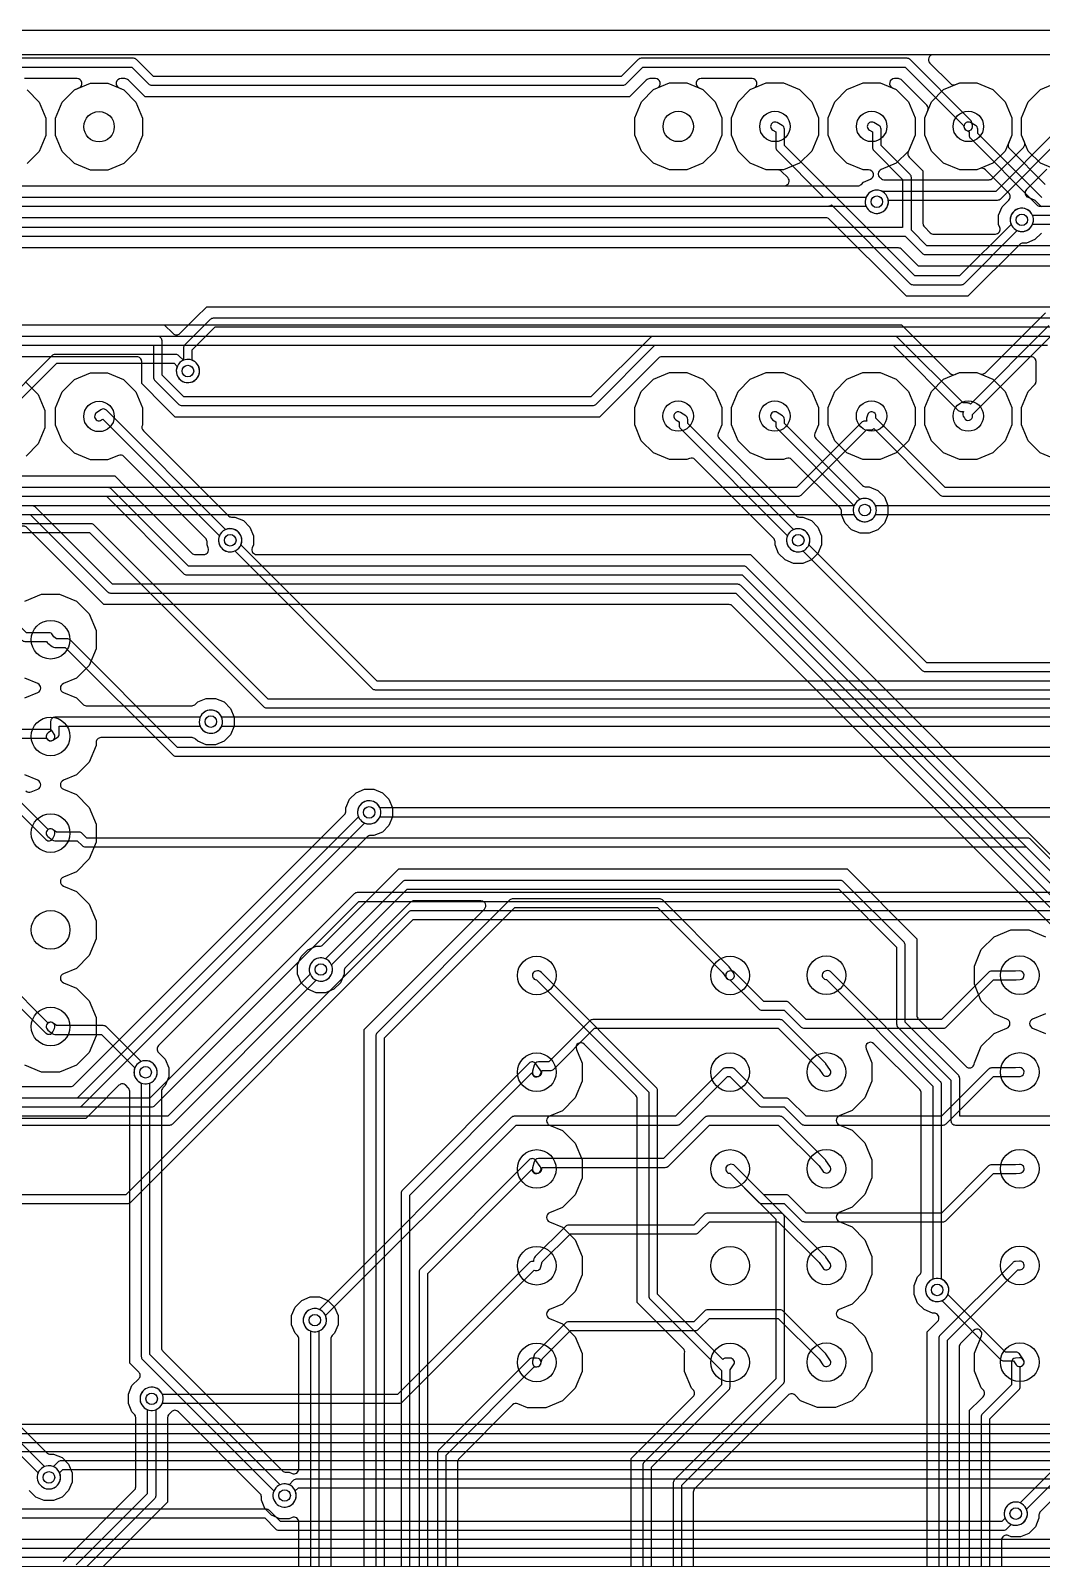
# Model space of a CAD drawing. Header units: millimetres. Extents: x -48 to 87, y -44 to 44.
# Drawn here: x 5.87 to 32.43, y 4.38 to 44.5 of the extents above; entities that cross this region are included whole.
import ezdxf

# ---------------------------------------------------------------- set-up
doc = ezdxf.new("R2010")
doc.units = ezdxf.units.MM

msp = doc.modelspace()

# ---------------------------------------------------------------- linework, layer by layer
at = {"layer": '16_copper'}
for points in [[(84.968, 43.865), (-46.07, 43.865, 0.019634), (-46.08, 43.865), (-46.279, 43.849, 0.05898), (-46.308, 43.843), (-46.686, 43.72, 0.078702), (-46.721, 43.702), (-47.043, 43.469, 0.078694), (-47.071, 43.441), (-47.304, 43.119, 0.078702), (-47.322, 43.084), (-47.445, 42.706, 0.05898), (-47.451, 42.677), (-47.467, 42.478, 0.019634), (-47.467, 42.468), (-47.467, -42.468, 0.019634)], [(4.83, 40.424), (27.603, 40.424, 0.198912), (27.693, 40.461), (27.753, 40.522), (27.933, 40.596, 0.820683), (27.884, 40.84), (27.737, 40.84), (27.316, 41.014), (26.995, 41.336), (26.821, 41.756), (26.821, 42.211), (26.995, 42.631), (27.316, 42.952), (27.737, 43.126), (28.191, 43.126), (28.611, 42.952), (28.933, 42.631), (29.107, 42.211), (29.107, 41.756), (28.923, 41.313, 0.303346), (28.951, 41.174), (29.312, 40.814), (29.312, 39.437, 0.198912), (29.349, 39.348), (29.505, 39.191, 0.198912), (29.595, 39.154), (31.214, 39.154, 0.534511), (31.331, 39.33), (31.299, 39.407), (31.299, 39.65), (31.392, 39.874), (31.568, 40.05, 0.414214), (31.568, 40.23), (30.951, 40.846, 0.303346), (30.812, 40.874), (30.731, 40.84), (30.277, 40.84), (29.856, 41.014), (29.535, 41.336), (29.361, 41.756), (29.361, 42.211), (29.535, 42.631), (29.856, 42.952), (30.277, 43.126), (30.731, 43.126), (31.151, 42.952), (31.473, 42.631), (31.647, 42.211), (31.647, 41.756), (31.556, 41.537, 0.303346), (31.584, 41.399), (32.521, 40.461, 0.198912)], [(49.371, 38.849), (29.416, 38.849), (29.007, 39.259), (29.007, 40.64, 0.198912), (28.973, 40.721), (28.213, 41.481), (28.213, 41.91, 0.274695), (28.153, 42.01), (28.019, 42.084, 1), (27.909, 41.883), (27.984, 41.842), (27.984, 41.434, 0.198912), (28.018, 41.353), (28.778, 40.593), (28.778, 39.326), (0.365, 39.326)], [(32.432, 40.119), (30.753, 41.799), (30.753, 41.91, 0.274695), (30.693, 42.01), (30.559, 42.084, 1), (30.449, 41.883), (30.524, 41.842), (30.524, 41.751, 0.198912), (30.558, 41.67), (32.304, 39.924, 0.198912), (32.385, 39.891), (38.951, 39.891, 0.198912)], [(39.659, 39.643), (32.192, 39.643, 0.9287), (31.611, 39.457), (31.626, 39.412, 0.671536), (32.192, 39.414), (39.707, 39.414, 0.198912)], [(0.318, 39.097), (28.845, 39.097), (29.288, 38.654, 0.198912), (29.369, 38.621), (49.324, 38.621)], [(49.145, 38.316), (29.195, 38.316), (28.756, 38.755, 0.198912), (28.666, 38.792), (0.144, 38.792)], [(4.43, 36.773), (9.381, 36.773), (9.61, 36.544, 0.414214), (9.789, 36.544), (10.212, 36.966), (10.494, 37.249), (49.958, 37.249, 0.668179)], [(50.165, 36.944), (10.668, 36.944, 0.198912), (10.587, 36.911), (9.92, 36.244, 0.198912), (9.887, 36.163), (9.887, 35.843, 0.9287), (10.073, 35.263), (10.118, 35.278, 0.671536), (10.116, 35.843), (10.116, 36.116), (10.715, 36.716), (50.118, 36.716)], [(32.703, 36.468), (22.225, 36.468, 0.198912), (22.144, 36.435), (20.59, 34.881), (9.89, 34.881), (9.322, 35.449), (9.322, 36.354, 0.414214), (9.207, 36.468), (4.604, 36.468, 0.198912)], [(4.651, 36.239), (9.093, 36.239), (9.093, 35.401, 0.198912), (9.127, 35.32), (9.762, 34.685, 0.198912), (9.843, 34.652), (20.637, 34.652, 0.198912), (20.718, 34.685), (22.272, 36.239), (32.588, 36.239)], [(32.815, 33.234), (32.395, 33.408), (32.073, 33.73), (31.899, 34.15), (31.899, 34.604), (32.073, 35.024), (32.246, 35.197, 0.198912), (32.283, 35.287), (32.283, 35.808, 0.414214), (32.156, 35.935), (22.451, 35.935, 0.198912), (22.361, 35.897), (20.811, 34.347), (9.669, 34.347), (9.386, 34.63), (9.386, 34.63), (8.788, 35.228), (8.788, 35.808, 0.414214), (8.661, 35.935), (4.83, 35.935, 0.198912)], [(-10.188, 32.804), (8.079, 32.804), (8.362, 32.521), (8.362, 32.521), (10.106, 30.778, 0.198912), (10.196, 30.74), (10.418, 30.74, 0.534511), (10.535, 30.916), (10.503, 30.994), (10.503, 31.079, 0.198912), (10.466, 31.169), (8.318, 33.317, 0.303346), (8.18, 33.344), (7.893, 33.225), (7.438, 33.225), (7.018, 33.399), (6.697, 33.721), (6.522, 34.141), (6.522, 34.596), (6.697, 35.016), (7.018, 35.337), (7.438, 35.511), (7.893, 35.511), (8.313, 35.337), (8.634, 35.016), (8.808, 34.596), (8.808, 34.141, 0.333879), (8.831, 33.99), (11.058, 31.762, 0.198912), (11.148, 31.725), (11.234, 31.725), (11.458, 31.632), (11.629, 31.46), (11.722, 31.236), (11.722, 30.994), (11.69, 30.916, 0.534511), (11.807, 30.74), (24.78, 30.74), (34.709, 20.811)], [(34.371, 20.718), (24.687, 30.402, 0.198912), (24.606, 30.436), (10.017, 30.436), (7.987, 32.466, 0.198912), (7.906, 32.499), (-10.367, 32.499)], [(-10.414, 32.271), (7.858, 32.271), (9.889, 30.24, 0.198912), (9.97, 30.207), (24.559, 30.207), (34.176, 20.59)], [(-14.891, 31.794), (5.858, 31.794), (7.888, 29.764, 0.198912), (7.969, 29.731), (24.4, 29.731), (33.699, 20.431)], [(33.895, 20.56), (24.528, 29.926, 0.198912), (24.448, 29.959), (8.017, 29.959), (5.986, 31.99, 0.198912), (5.905, 32.023), (-14.843, 32.023)], [(33.357, 20.342), (24.311, 29.389, 0.198912), (24.221, 29.426), (7.796, 29.426), (5.769, 31.452, 0.198912), (5.679, 31.49), (-15.064, 31.49)], [(5.717, 29.517), (6.156, 29.699), (6.631, 29.699), (7.07, 29.517), (7.406, 29.181), (7.587, 28.742), (7.587, 28.267), (7.406, 27.829), (7.07, 27.493), (6.73, 27.352, 0.668186), (6.73, 27.117), (7.07, 26.977), (7.238, 26.809, 0.198912), (7.328, 26.772), (10.109, 26.772, 0.198912), (10.199, 26.809), (10.259, 26.869), (10.483, 26.962), (10.726, 26.962), (10.95, 26.869), (11.121, 26.698), (11.214, 26.474), (11.214, 26.231), (11.121, 26.007), (10.95, 25.836), (10.726, 25.743), (10.483, 25.743), (10.259, 25.836), (10.199, 25.896, 0.198912), (10.109, 25.933), (7.714, 25.933, 0.414214), (7.587, 25.806), (7.587, 25.727), (7.406, 25.289), (7.07, 24.953), (6.73, 24.812, 0.668183), (6.73, 24.577), (7.07, 24.437), (7.406, 24.101), (7.587, 23.662), (7.587, 23.187), (7.406, 22.749), (7.07, 22.413), (6.73, 22.272, 0.668183), (6.73, 22.037), (7.07, 21.897), (7.406, 21.561), (7.587, 21.122), (7.587, 20.647), (7.406, 20.209), (7.07, 19.873), (6.73, 19.732, 0.668183), (6.73, 19.497), (7.07, 19.357), (7.406, 19.021), (7.587, 18.582), (7.587, 18.107), (7.406, 17.669), (7.07, 17.333), (6.631, 17.151), (6.156, 17.151), (5.717, 17.333)], [(5.717, 26.977), (6.057, 27.117, 0.668186), (6.057, 27.352), (5.717, 27.493)], [(4.364, 25.16), (6.269, 23.255, 0.513849), (6.453, 23.286), (6.496, 23.374, 0.771832), (6.329, 23.519), (4.559, 25.289)], [(5.746, 24.533, 0.303346), (5.884, 24.506), (6.057, 24.577, 0.66818), (6.057, 24.812), (5.717, 24.953)], [(3.88, 16.77), (6.918, 16.77, 0.198912), (7.007, 16.808), (14.117, 23.917, 0.198912), (14.154, 24.007), (14.154, 24.093), (14.247, 24.317), (14.418, 24.488), (14.642, 24.581), (14.885, 24.581), (15.109, 24.488), (15.281, 24.317), (15.373, 24.093), (15.373, 23.85), (15.281, 23.626), (15.109, 23.454), (14.885, 23.362), (14.799, 23.362, 0.198912), (14.71, 23.324), (9.231, 17.846, 0.414214), (9.231, 17.666), (9.407, 17.49), (9.5, 17.266), (9.5, 17.024), (9.407, 16.8), (9.346, 16.739, 0.198912), (9.309, 16.649), (9.309, 9.91, 0.198912), (9.346, 9.82), (12.487, 6.679, 0.198912), (12.577, 6.642), (12.663, 6.642), (12.74, 6.61, 0.534511), (12.916, 6.727), (12.916, 10.141, 0.198912), (12.879, 10.23), (12.818, 10.291), (12.725, 10.515), (12.725, 10.758), (12.818, 10.982), (12.99, 11.153), (13.214, 11.246), (13.456, 11.246), (13.68, 11.153), (13.852, 10.982), (13.945, 10.758), (13.945, 10.515), (13.852, 10.291), (13.791, 10.23, 0.198912), (13.754, 10.141), (13.754, -8.587)], [(14.63, -12.823), (14.63, 18.271), (17.79, 21.43, 0.668179), (17.7, 21.647), (15.942, 21.647, 0.198912), (15.853, 21.61), (14.141, 19.898, 0.198912), (14.103, 19.808), (14.103, 19.722), (14.011, 19.498), (13.839, 19.327), (13.615, 19.234), (13.372, 19.234), (13.148, 19.327), (12.977, 19.498), (12.884, 19.722), (12.884, 19.965), (12.977, 20.189), (13.148, 20.361), (13.372, 20.453), (13.458, 20.453, 0.198912), (13.548, 20.491), (15.543, 22.485), (27.32, 22.485), (29.153, 20.652), (29.153, 18.641, 0.198912), (29.19, 18.551), (30.445, 17.296, 0.033936), (30.461, 17.284), (30.467, 17.279, 0.298669), (30.606, 17.282), (30.612, 17.285, 0.214401), (30.662, 17.391), (30.844, 17.83), (31.179, 18.165), (31.519, 18.306, 0.668186), (31.519, 18.541), (31.179, 18.681), (30.844, 19.017), (30.662, 19.456), (30.662, 19.931), (30.844, 20.37), (31.179, 20.705), (31.618, 20.887), (32.093, 20.887), (32.532, 20.705)], [(34.719, 15.989), (30.277, 15.989), (30.277, 16.986, 0.198912), (30.243, 17.067), (28.848, 18.462), (28.848, 20.479, 0.198912), (28.815, 20.56), (27.227, 22.147, 0.198912), (27.146, 22.181), (15.716, 22.181, 0.198912), (15.635, 22.147), (13.613, 20.125, 0.928698), (13.334, 19.583), (13.377, 19.561, 0.671538), (13.775, 19.963), (15.764, 21.952), (27.099, 21.952), (28.619, 20.431), (28.619, 18.415, 0.198912), (28.653, 18.334), (30.048, 16.939), (30.048, 15.875, 0.414214), (30.163, 15.761), (34.766, 15.761)], [(3.863, 20.582), (6.269, 18.175), (6.276, 18.17), (6.283, 18.164), (6.287, 18.161), (6.29, 18.159), (6.298, 18.155), (6.306, 18.151), (6.311, 18.149), (6.314, 18.148), (6.323, 18.146), (6.332, 18.143), (6.336, 18.143), (6.34, 18.142), (6.35, 18.143), (6.359, 18.142), (6.363, 18.143, 0.255194), (6.453, 18.206), (6.496, 18.294, 0.771832), (6.329, 18.439), (4.058, 20.71)], [(22.181, -36.83), (22.181, 6.779), (24.211, 8.809, 0.198912), (24.244, 8.89), (24.244, 9.33), (24.338, 9.46, 0.615316), (24.243, 9.641), (24.128, 9.639, 0.190194), (24.051, 9.607), (22.339, 11.319), (22.339, 16.669, 0.198912), (22.306, 16.75), (19.29, 19.766, 0.339995), (19.143, 19.799), (19.117, 19.791, 0.581141), (19.099, 19.593), (19.123, 19.58), (19.159, 19.573), (22.111, 16.621), (22.111, 11.271, 0.198912), (22.144, 11.19), (24.016, 9.319), (24.016, 8.937), (21.985, 6.907, 0.198912), (21.952, 6.826), (21.952, -36.716)], [(32.532, 18.681), (32.192, 18.541, 0.668186), (32.192, 18.306), (32.532, 18.165)], [(21.647, -36.284), (21.647, 7), (23.275, 8.628, 0.414214), (23.275, 8.808), (23.233, 8.851), (23.051, 9.289), (23.051, 9.771, 0.253186), (23.017, 9.887), (21.806, 11.098), (21.806, 16.443, 0.198912), (21.769, 16.532), (20.415, 17.886, 0.820678), (20.208, 17.748), (20.358, 17.384), (20.358, 16.909), (20.177, 16.471), (19.841, 16.135), (19.501, 15.994, 0.668183), (19.501, 15.759), (19.841, 15.619), (20.177, 15.283), (20.358, 14.844), (20.358, 14.369), (20.177, 13.931), (19.841, 13.595), (19.501, 13.454, 0.668183), (19.501, 13.219), (19.841, 13.079), (20.177, 12.743), (20.358, 12.304), (20.358, 11.829), (20.177, 11.391), (19.841, 11.055), (19.501, 10.914, 0.668183), (19.501, 10.679), (19.841, 10.539), (20.177, 10.203), (20.358, 9.764), (20.358, 9.289), (20.177, 8.851), (19.841, 8.515), (19.402, 8.333), (18.927, 8.333), (18.669, 8.44, 0.303346), (18.53, 8.413), (17.125, 7.007, 0.198912), (17.088, 6.918), (17.088, -13.171, 0.668185)], [(29.426, -1.52), (29.426, 10.334), (29.696, 10.604, 0.596394), (29.632, 10.817), (29.623, 10.819, 0.097962), (29.565, 10.82), (29.341, 10.913), (29.169, 11.085), (29.077, 11.309), (29.077, 11.551), (29.169, 11.775), (29.23, 11.836, 0.198912), (29.267, 11.926), (29.267, 16.601, 0.198912), (29.23, 16.691), (28.024, 17.897, 0.820678), (27.817, 17.758), (27.969, 17.391), (27.969, 16.916), (27.788, 16.477), (27.452, 16.141), (27.112, 16.001, 0.668183), (27.112, 15.766), (27.452, 15.625), (27.788, 15.29), (27.969, 14.851), (27.969, 14.376), (27.788, 13.937), (27.452, 13.601), (27.112, 13.461, 0.668183), (27.112, 13.226), (27.452, 13.085), (27.788, 12.75), (27.969, 12.311), (27.969, 11.836), (27.788, 11.397), (27.452, 11.061), (27.112, 10.921, 0.668186), (27.112, 10.686), (27.452, 10.545), (27.788, 10.21), (27.969, 9.771), (27.969, 9.296), (27.788, 8.857), (27.452, 8.521), (27.013, 8.34), (26.538, 8.34), (26.099, 8.521), (25.952, 8.669, 0.414214), (25.772, 8.669), (23.316, 6.214, 0.198912), (23.279, 6.124), (23.279, -15.379, 0.198912)], [(6.725, 4.301), (8.592, 6.169, 0.198912), (8.63, 6.259), (8.63, 8.077, 0.198912), (8.592, 8.167), (8.532, 8.227), (8.439, 8.451), (8.439, 8.694), (8.532, 8.918), (8.708, 9.094, 0.414214), (8.708, 9.273), (8.471, 9.51), (8.471, 16.649, 0.198903), (8.434, 16.739), (8.369, 16.804, 0.414224), (8.189, 16.804), (7.6, 16.215), (7.317, 15.932), (3.88, 15.932, 0.414214)], [(16.307, -15.081), (16.307, 11.859), (19.036, 14.589, 0.961332), (19.279, 14.614), (19.274, 14.64), (19.257, 14.674), (19.142, 14.831, 0.46029), (18.969, 14.845), (16.112, 11.987, 0.198912), (16.078, 11.906), (16.078, -15.034)], [(22.974, -15.592), (22.974, 6.303), (25.64, 8.968, 0.198912), (25.673, 9.049), (25.673, 13.335, 0.198912), (25.64, 13.416), (24.37, 14.686, 0.339995), (24.223, 14.719), (24.197, 14.711, 0.581141), (24.179, 14.513), (24.203, 14.5), (24.239, 14.493), (25.444, 13.288), (25.444, 9.096), (22.779, 6.431, 0.198912), (22.746, 6.35), (22.746, -15.592)], [(-1.192, 13.889), (6.069, 6.628), (6.068, 6.626), (6.053, 6.58), (6.045, 6.533), (6.045, 6.485), (6.053, 6.437), (6.068, 6.392), (6.089, 6.349), (6.118, 6.31), (6.151, 6.276), (6.19, 6.248), (6.233, 6.226), (6.279, 6.211), (6.326, 6.204), (6.374, 6.204), (6.421, 6.211, 1), (6.279, 6.806), (6.233, 6.791), (6.23, 6.79), (-0.997, 14.017)], [(1.135, 12.317), (6.296, 7.156, 0.198912), (6.386, 7.118), (6.471, 7.118), (6.695, 7.026), (6.867, 6.854), (6.96, 6.63), (6.96, 6.387), (6.867, 6.163), (6.695, 5.992), (6.471, 5.899), (6.229, 5.899), (6.005, 5.992), (5.833, 6.163)], [(29.959, -1.746), (29.959, 10.113), (31.801, 11.954), (31.865, 11.959, 1), (31.847, 12.187), (31.741, 12.179, 0.178363), (31.669, 12.146), (29.764, 10.241, 0.198912), (29.731, 10.16), (29.731, -1.699)], [(30.537, -4.6), (30.537, 8.27), (30.82, 8.553), (30.82, 8.553), (30.894, 8.627, 0.414214), (30.894, 8.807), (30.844, 8.857), (30.662, 9.296), (30.662, 9.771), (30.851, 10.228, 0.820678), (30.644, 10.366), (30.301, 10.024, 0.198912), (30.264, 9.934), (30.264, -1.92)], [(31.071, -4.826), (31.071, 8.049), (31.831, 8.809, 0.198912), (31.864, 8.89), (31.864, 9.419, 0.846939), (31.884, 9.644), (31.847, 9.647), (31.741, 9.639, 0.391153), (31.636, 9.525), (31.636, 8.937), (30.875, 8.177, 0.198912), (30.842, 8.096), (30.842, -4.779)], [(35.763, 9.731), (31.87, 5.837), (31.867, 5.839), (31.821, 5.854), (31.774, 5.861), (31.726, 5.861), (31.679, 5.854), (31.633, 5.839), (31.59, 5.817), (31.551, 5.789), (31.518, 5.755), (31.489, 5.716), (31.468, 5.673), (31.453, 5.628), (31.445, 5.58), (31.445, 5.532), (31.453, 5.485), (31.468, 5.439), (31.489, 5.397), (31.518, 5.358), (31.551, 5.324), (31.59, 5.296), (31.633, 5.274), (31.679, 5.259), (31.726, 5.251), (31.774, 5.251), (31.821, 5.259, 0.463819), (32.031, 5.676), (35.958, 9.603, 0.198912)], [(36.297, 9.51), (32.397, 5.61, 0.198912), (32.36, 5.521), (32.36, 5.435), (32.267, 5.211), (32.095, 5.039), (31.871, 4.947), (31.629, 4.947), (31.551, 4.979, 0.534511), (31.375, 4.862), (31.375, -5)], [(7.258, 4.08), (9.13, 5.952, 0.198912), (9.163, 6.033), (9.163, 8.289, 0.9287), (8.977, 8.87), (8.932, 8.855, 0.671536), (8.934, 8.289), (8.934, 6.08), (7.063, 4.208, 0.198912)], [(12.916, -8.188), (12.916, 5.338, 0.534511), (12.74, 5.455), (12.663, 5.423), (12.42, 5.423), (12.196, 5.516), (12.024, 5.687), (11.932, 5.911), (11.932, 5.997, 0.198912), (11.894, 6.087), (9.75, 8.232, 0.414224), (9.57, 8.232), (9.505, 8.167, 0.198903), (9.468, 8.077), (9.468, 5.859), (7.6, 3.991, 0.198912)]]:
    msp.add_lwpolyline(points, format="xyb", dxfattribs=at)
for points in [[(5.775, 42.944), (6.096, 42.622), (6.27, 42.202), (6.27, 41.747), (6.096, 41.327), (5.775, 41.006)], [(5.748, 35.261), (6.069, 34.94), (6.243, 34.52), (6.243, 34.065), (6.069, 33.645), (5.748, 33.323)]]:
    msp.add_lwpolyline(points, dxfattribs=at)
for points in [[(7.44, 40.832), (7.02, 41.006), (6.698, 41.327), (6.524, 41.747), (6.524, 42.202), (6.698, 42.622), (7.02, 42.944), (7.44, 43.118), (7.894, 43.118), (8.315, 42.944), (8.636, 42.622), (8.81, 42.202), (8.81, 41.747), (8.636, 41.327), (8.315, 41.006), (7.894, 40.832)], [(22.657, 40.84), (22.236, 41.014), (21.915, 41.336), (21.741, 41.756), (21.741, 42.211), (21.915, 42.631), (22.236, 42.952), (22.657, 43.126), (23.111, 43.126), (23.531, 42.952), (23.853, 42.631), (24.027, 42.211), (24.027, 41.756), (23.853, 41.336), (23.531, 41.014), (23.111, 40.84)], [(25.197, 40.84), (24.776, 41.014), (24.455, 41.336), (24.281, 41.756), (24.281, 42.211), (24.455, 42.631), (24.776, 42.952), (25.197, 43.126), (25.651, 43.126), (26.071, 42.952), (26.393, 42.631), (26.567, 42.211), (26.567, 41.756), (26.393, 41.336), (26.071, 41.014), (25.651, 40.84)], [(32.817, 40.84), (32.396, 41.014), (32.075, 41.336), (31.901, 41.756), (31.901, 42.211), (32.075, 42.631), (32.396, 42.952), (32.817, 43.126), (33.271, 43.126), (33.691, 42.952), (34.013, 42.631), (34.187, 42.211), (34.187, 41.756), (34.013, 41.336), (33.691, 41.014), (33.271, 40.84)], [(27.735, 33.234), (27.315, 33.408), (26.993, 33.73), (26.819, 34.15), (26.819, 34.604), (26.993, 35.024), (27.315, 35.346), (27.735, 35.52), (28.19, 35.52), (28.61, 35.346), (28.931, 35.024), (29.105, 34.604), (29.105, 34.15), (28.931, 33.73), (28.61, 33.408), (28.19, 33.234)], [(30.275, 33.234), (29.855, 33.408), (29.533, 33.73), (29.359, 34.15), (29.359, 34.604), (29.533, 35.024), (29.855, 35.346), (30.275, 35.52), (30.73, 35.52), (31.15, 35.346), (31.471, 35.024), (31.645, 34.604), (31.645, 34.15), (31.471, 33.73), (31.15, 33.408), (30.73, 33.234)]]:
    msp.add_lwpolyline(points, close=True, dxfattribs=at)
for points in [[(28.17, 39.708, 1), (28.027, 40.302), (27.982, 40.287, 0.201323), (27.815, 40.119), (4.651, 40.119), (2.78, 41.991, 0.064972), (2.756, 42.009), (2.644, 42.074, 1), (2.53, 41.876), (2.628, 41.819), (4.523, 39.924, 0.198912), (4.604, 39.891), (27.815, 39.891), (27.816, 39.888), (27.838, 39.845), (27.866, 39.806), (27.9, 39.773), (27.939, 39.744), (27.982, 39.723), (28.027, 39.708), (28.075, 39.7), (28.123, 39.7)], [(25.914, 30.505), (25.69, 30.598), (25.518, 30.77), (25.425, 30.994), (25.425, 31.079, 0.198912), (25.388, 31.169), (23.321, 33.237, 0.303353), (23.182, 33.264), (23.11, 33.234), (22.655, 33.234), (22.235, 33.408), (21.913, 33.73), (21.739, 34.15), (21.739, 34.604), (21.913, 35.024), (22.235, 35.346), (22.655, 35.52), (23.11, 35.52), (23.53, 35.346), (23.851, 35.024), (24.025, 34.604), (24.025, 34.15), (23.931, 33.922, 0.303346), (23.959, 33.784), (25.981, 31.762, 0.198912), (26.071, 31.725), (26.156, 31.725), (26.38, 31.632), (26.552, 31.46), (26.645, 31.236), (26.645, 30.994), (26.552, 30.77), (26.38, 30.598), (26.156, 30.505)], [(27.66, 31.299), (27.436, 31.392), (27.264, 31.563), (27.172, 31.787), (27.172, 31.873, 0.198912), (27.134, 31.963), (25.861, 33.237, 0.303353), (25.722, 33.264), (25.65, 33.234), (25.195, 33.234), (24.775, 33.408), (24.453, 33.73), (24.279, 34.15), (24.279, 34.604), (24.453, 35.024), (24.775, 35.346), (25.195, 35.52), (25.65, 35.52), (26.07, 35.346), (26.391, 35.024), (26.565, 34.604), (26.565, 34.15), (26.471, 33.922, 0.303346), (26.499, 33.784), (27.727, 32.556, 0.198912), (27.817, 32.518), (27.903, 32.518), (28.127, 32.426), (28.298, 32.254), (28.391, 32.03), (28.391, 31.787), (28.298, 31.563), (28.127, 31.392), (27.903, 31.299)], [(11.184, 30.818, 1), (11.041, 31.412), (10.995, 31.397), (10.993, 31.396), (7.86, 34.53, 0.365728), (7.713, 34.542), (7.599, 34.462, 1), (7.732, 34.275), (7.766, 34.3), (10.831, 31.235), (10.83, 31.232), (10.815, 31.186), (10.808, 31.139), (10.808, 31.091), (10.815, 31.044), (10.83, 30.998), (10.852, 30.955), (10.88, 30.916), (10.914, 30.883), (10.953, 30.854), (10.995, 30.833), (11.041, 30.818), (11.089, 30.81), (11.136, 30.81)], [(26.106, 30.818, 1), (25.964, 31.412), (25.918, 31.397), (25.915, 31.396), (23.133, 34.179), (23.133, 34.29, 0.256192), (23.08, 34.386), (22.944, 34.473, 1), (22.821, 34.281), (22.904, 34.227), (22.904, 34.131, 0.198912), (22.938, 34.05), (25.754, 31.235), (25.753, 31.232), (25.738, 31.186), (25.73, 31.139), (25.73, 31.091), (25.738, 31.044), (25.753, 30.998), (25.774, 30.955), (25.803, 30.916), (25.836, 30.883), (25.875, 30.854), (25.918, 30.833), (25.964, 30.818), (26.011, 30.81), (26.059, 30.81)], [(27.853, 31.611, 1), (27.71, 32.206), (27.664, 32.191), (27.662, 32.19), (25.673, 34.179), (25.673, 34.29, 0.256192), (25.62, 34.386), (25.484, 34.473, 1), (25.361, 34.281), (25.444, 34.227), (25.444, 34.131, 0.198912), (25.478, 34.05), (27.5, 32.028), (27.499, 32.026), (27.484, 31.98), (27.476, 31.933), (27.476, 31.885), (27.484, 31.837), (27.499, 31.792), (27.521, 31.749), (27.549, 31.71), (27.583, 31.676), (27.622, 31.648), (27.664, 31.626), (27.71, 31.611), (27.757, 31.604), (27.805, 31.604)], [(6.418, 25.853), (6.453, 25.867), (6.568, 25.937, 0.261561), (6.623, 26.035), (6.623, 26.238), (10.321, 26.238, 0.9287), (10.902, 26.424), (10.887, 26.47, 0.671536), (10.321, 26.467), (6.509, 26.467, 0.414214), (6.394, 26.353), (6.394, 26.099), (6.334, 26.062), (6.313, 26.046), (6.296, 26.025), (6.285, 26.001), (6.28, 25.975), (6.281, 25.948), (6.287, 25.922), (6.3, 25.899), (6.318, 25.879), (6.34, 25.864), (6.365, 25.854), (6.391, 25.851)], [(0.913, 13.299, 0.928698), (0.634, 12.757), (0.677, 12.735, 0.671538), (1.075, 13.137), (3.415, 15.477, 0.198912), (3.448, 15.558), (3.448, 16.237), (7.144, 16.237, 0.198912), (7.225, 16.27), (14.644, 23.69, 0.928698), (14.924, 24.232), (14.881, 24.254, 0.671538), (14.483, 23.852), (7.096, 16.466), (3.448, 16.466), (3.448, 21.59, 0.198912), (3.415, 21.671), (1.51, 23.576, 0.346125), (1.369, 23.593), (1.254, 23.522, 1), (1.373, 23.327), (1.411, 23.351), (3.219, 21.543), (3.219, 15.605)], [(11.584, -17.118, 0.507417), (12.024, -16.237), (15.13, -13.13, 0.198912), (15.164, -13.049), (15.164, 18.05), (18.589, 21.476), (22.336, 21.476), (24.043, 19.769), (24.152, 19.619, 1), (24.337, 19.754), (24.222, 19.911, 0.038698), (24.211, 19.925), (22.465, 21.671, 0.198912), (22.384, 21.704), (18.542, 21.704, 0.198912), (18.461, 21.671), (14.969, 18.178, 0.198912), (14.935, 18.098), (14.935, -13.002), (11.882, -16.055, 0.166291), (11.516, -15.906), (10.228, -15.906, 0.945417), (10.228, -17.126), (11.516, -17.126)], [(29.758, 11.133, 0.730089), (29.801, 11.713), (29.801, 16.828, 0.198912), (29.767, 16.908), (26.91, 19.766, 0.324244), (26.767, 19.807), (26.741, 19.802, 0.662238), (26.722, 19.593), (26.758, 19.581), (26.774, 19.578), (29.572, 16.78), (29.572, 11.713), (29.569, 11.712), (29.527, 11.691), (29.488, 11.662), (29.454, 11.629), (29.426, 11.59), (29.404, 11.547), (29.389, 11.501), (29.381, 11.454), (29.381, 11.406), (29.389, 11.359), (29.404, 11.313), (29.426, 11.27), (29.454, 11.231), (29.488, 11.198), (29.527, 11.169), (29.569, 11.148), (29.615, 11.133), (29.662, 11.125), (29.71, 11.125)], [(12.613, 5.735, 1), (12.47, 6.33), (12.424, 6.315), (12.422, 6.314), (9.004, 9.731), (9.004, 16.862, 0.9287), (8.819, 17.442), (8.773, 17.427, 0.671536), (8.776, 16.862), (8.776, 9.684, 0.198912), (8.809, 9.603), (12.26, 6.152), (12.259, 6.15), (12.244, 6.104), (12.236, 6.056), (12.236, 6.009), (12.244, 5.961), (12.259, 5.915), (12.281, 5.873), (12.309, 5.834), (12.343, 5.8), (12.382, 5.772), (12.424, 5.75), (12.47, 5.735), (12.517, 5.728), (12.565, 5.728)], [(11.584, -19.658, 0.773831), (11.684, -18.481), (15.797, -14.368, 0.198912), (15.831, -14.288), (15.831, 13.923), (19.036, 17.129, 0.961332), (19.279, 17.154), (19.274, 17.18), (19.257, 17.214), (19.142, 17.371, 0.46029), (18.969, 17.385), (15.635, 14.051, 0.198912), (15.602, 13.97), (15.602, -14.24), (11.396, -18.446), (10.228, -18.446, 0.945417), (10.228, -19.666), (11.516, -19.666)], [(11.584, -22.198, 0.893655), (11.516, -20.986), (10.228, -20.986, 0.164869), (9.865, -21.133), (8.528, -19.796), (8.528, -13.382), (13.416, -8.495, 0.198912), (13.449, -8.414), (13.449, 10.353, 0.9287), (13.264, 10.934), (13.218, 10.919, 0.671536), (13.221, 10.353), (13.221, -8.366), (8.333, -13.254, 0.198912), (8.299, -13.335), (8.299, -19.844, 0.198912), (8.333, -19.925), (9.722, -21.313, 0.545098), (10.228, -22.206), (11.516, -22.206)], [(11.584, -39.978, 0.507417), (12.024, -39.097), (14.368, -36.752, 0.198912), (14.402, -36.671), (14.402, -17.669), (16.75, -15.321, 0.198912), (16.783, -15.24), (16.783, 7.096), (19.098, 9.411), (19.166, 9.413, 1), (19.163, 9.641), (19.048, 9.639, 0.194837), (18.969, 9.606), (16.588, 7.225, 0.198912), (16.554, 7.144), (16.554, -15.193), (14.207, -17.54, 0.198912), (14.173, -17.621), (14.173, -36.624), (11.882, -38.915, 0.166291), (11.516, -38.766), (10.228, -38.766, 0.945417), (10.228, -39.986), (11.516, -39.986)]]:
    msp.add_lwpolyline(points, format="xyb", close=True, dxfattribs=at)
at = {"layer": '1_copper'}
for points in [[(1.794, 43.542), (8.525, 43.542), (8.968, 43.099, 0.198912), (9.049, 43.066), (21.431, 43.066, 0.198912), (21.512, 43.099), (21.955, 43.542), (28.845, 43.542), (30.378, 42.009), (30.394, 41.953, 1), (30.614, 42.014), (30.59, 42.1, 0.128795), (30.561, 42.15), (28.973, 43.737, 0.198912), (28.893, 43.771), (21.908, 43.771, 0.198912), (21.827, 43.737), (21.384, 43.294), (9.096, 43.294), (8.653, 43.737, 0.198912), (8.572, 43.771), (1.746, 43.771, 0.198912)], [(84.968, 43.865), (29.583, 43.865, 0.668179), (29.493, 43.648), (30.032, 43.11, 0.303353), (30.17, 43.082), (30.277, 43.126), (30.731, 43.126), (31.151, 42.952), (31.473, 42.631), (31.647, 42.211), (31.647, 41.756), (31.473, 41.336), (31.151, 41.014), (30.731, 40.84), (30.277, 40.84), (29.856, 41.014), (29.535, 41.336), (29.361, 41.756), (29.361, 42.211), (29.441, 42.404, 0.303353), (29.413, 42.543), (28.756, 43.2, 0.198912), (28.666, 43.237), (28.562, 43.237, 0.820683), (28.514, 42.993), (28.611, 42.952), (28.933, 42.631), (29.107, 42.211), (29.107, 41.756), (28.933, 41.336), (28.611, 41.014), (28.216, 40.851, 0.57922), (28.188, 40.632), (28.194, 40.629, 0.257468), (28.322, 40.583), (31.048, 40.583, 0.198912), (31.137, 40.62), (31.95, 41.433, 0.303346), (31.978, 41.571), (31.901, 41.756), (31.901, 42.211), (32.075, 42.631), (32.396, 42.952), (32.817, 43.126)], [(-2.79, 40.424), (25.669, 40.424, 0.668179), (25.759, 40.641), (25.597, 40.803, 0.198912), (25.507, 40.84), (25.197, 40.84), (24.776, 41.014), (24.455, 41.336), (24.281, 41.756), (24.281, 42.211), (24.455, 42.631), (24.776, 42.952), (24.874, 42.993, 0.820683), (24.825, 43.237), (23.482, 43.237, 0.820683), (23.434, 42.993), (23.531, 42.952), (23.853, 42.631), (24.027, 42.211), (24.027, 41.756), (23.853, 41.336), (23.531, 41.014), (23.111, 40.84), (22.657, 40.84), (22.236, 41.014), (21.915, 41.336), (21.741, 41.756), (21.741, 42.211), (21.915, 42.631), (22.236, 42.952), (22.334, 42.993, 0.820683), (22.285, 43.237), (22.134, 43.237, 0.198912), (22.044, 43.2), (21.605, 42.761), (8.875, 42.761), (8.436, 43.2, 0.198912), (8.346, 43.237), (8.245, 43.237, 0.820683), (8.196, 42.993), (8.315, 42.944), (8.636, 42.622), (8.81, 42.202), (8.81, 41.747), (8.636, 41.327), (8.315, 41.006), (7.894, 40.832), (7.44, 40.832), (7.02, 41.006), (6.698, 41.327), (6.524, 41.747), (6.524, 42.202), (6.698, 42.622), (7.02, 42.944), (7.138, 42.993, 0.820683), (7.089, 43.237), (5.705, 43.237, 0.820683)], [(-3.016, 39.891), (26.829, 39.891, 0.19425), (26.908, 39.923), (28.97, 37.86, 0.198912), (29.051, 37.827), (30.321, 37.827, 0.198912), (30.402, 37.86), (31.789, 39.248, 0.928698), (32.069, 39.789), (32.026, 39.811, 0.671538), (31.628, 39.409), (30.274, 38.056), (29.099, 38.056), (25.673, 41.481), (25.673, 41.91, 0.274695), (25.613, 42.01), (25.479, 42.084, 1), (25.369, 41.883), (25.444, 41.842), (25.444, 41.434, 0.198912), (25.478, 41.353), (26.712, 40.119), (-2.969, 40.119)], [(32.78, 41.832), (31.226, 40.278), (28.258, 40.278, 0.081539), (28.216, 40.287), (28.17, 40.302, 1), (28.027, 39.708), (28.075, 39.7, 0.481724), (28.4, 40.049), (31.274, 40.049, 0.198912), (31.355, 40.083), (32.909, 41.637)], [(32.563, 40.86), (32.031, 40.328, 0.534512), (32.072, 40.121), (32.254, 40.046), (32.426, 39.874)], [(32.426, 39.183), (32.254, 39.012), (32.03, 38.919), (31.944, 38.919, 0.198912), (31.855, 38.882), (30.495, 37.522), (28.878, 37.522), (26.851, 39.549, 0.198912), (26.761, 39.586), (-3.19, 39.586)], [(1.89, 36.773), (28.749, 36.773), (30.022, 35.5, 0.303353), (30.16, 35.472), (30.275, 35.52), (30.73, 35.52), (30.813, 35.485, 0.303353), (30.952, 35.513), (32.529, 37.09)], [(32.622, 36.752), (30.559, 34.69, 0.194261), (30.48, 34.722), (30.369, 34.722), (28.656, 36.435, 0.198912), (28.575, 36.468), (2.064, 36.468, 0.198912)], [(2.111, 36.239), (28.528, 36.239), (30.24, 34.527, 0.198912), (30.321, 34.493), (30.375, 34.493, 0.338401), (30.394, 34.34), (30.399, 34.329, 0.844451), (30.616, 34.388), (30.613, 34.42), (32.75, 36.557)], [(52.864, 26.943), (12.112, 26.943), (7.542, 31.513, 0.198912), (7.461, 31.547), (-4.715, 31.547), (-7.477, 34.309, 0.855891), (-7.649, 34.455), (-7.673, 34.426), (-7.719, 34.347, 0.340082), (-7.701, 34.209), (-4.843, 31.352, 0.198912), (-4.763, 31.318), (7.414, 31.318), (11.984, 26.748, 0.198912), (12.065, 26.714), (52.816, 26.714)], [(36.513, 32.023), (28.065, 32.023, 0.674905), (27.498, 32.023), (-2.493, 32.023), (-4.84, 34.371, 0.044998), (-4.856, 34.384), (-4.969, 34.462, 1), (-5.1, 34.274), (-4.995, 34.202), (-2.621, 31.828, 0.198912), (-2.54, 31.794), (27.498, 31.794, 0.674905), (28.065, 31.794), (36.465, 31.794)], [(36.671, 32.499), (29.892, 32.499), (28.072, 34.32), (28.076, 34.367, 0.922833), (27.852, 34.405), (27.829, 34.318, 0.164535), (27.835, 34.246), (27.781, 34.246, 0.198912), (27.7, 34.212), (25.988, 32.499), (-0.429, 32.499)], [(-0.476, 32.271), (26.035, 32.271, 0.198912), (26.116, 32.304), (27.829, 34.017), (27.94, 34.017, 0.194238), (28.019, 34.049), (29.764, 32.304, 0.198912), (29.845, 32.271), (36.624, 32.271)], [(64.389, 27.419), (14.97, 27.419), (11.394, 30.995, 0.928698), (10.852, 31.275), (10.83, 31.232, 0.671538), (11.232, 30.834), (14.842, 27.224, 0.198912), (14.923, 27.191), (64.342, 27.191)], [(66.707, 27.896), (29.416, 27.896), (26.316, 30.995, 0.928698), (25.774, 31.275), (25.753, 31.232, 0.671538), (26.155, 30.834), (29.288, 27.7, 0.198912), (29.369, 27.667), (66.659, 27.667)], [(41.434, 25.673), (9.731, 25.673), (6.907, 28.497, 0.198912), (6.826, 28.531), (6.548, 28.531), (6.48, 28.583), (6.447, 28.635, 0.259343), (6.35, 28.689), (5.762, 28.689), (3.891, 30.561, 0.198912), (3.81, 30.594), (-8.414, 30.594), (-8.426, 30.593, 0.170821), (-8.495, 30.561), (-18.971, 20.085)], [(-18.761, 19.971), (-8.366, 30.366), (-1.226, 30.366), (-1.226, 28.64), (-1.285, 28.604, 1), (-1.168, 28.408), (-1.053, 28.477, 0.264928), (-0.997, 28.575), (-0.997, 30.366), (3.763, 30.366), (5.634, 28.494, 0.198912), (5.715, 28.461), (6.286, 28.461, 0.131966), (6.324, 28.414), (6.439, 28.326, 0.165374), (6.509, 28.302), (6.779, 28.302), (9.603, 25.478, 0.198912), (9.684, 25.444), (41.386, 25.444)], [(47.943, 26.467), (10.888, 26.467, 0.9287), (10.307, 26.281), (10.322, 26.235, 0.671536), (10.888, 26.238), (47.895, 26.238)], [(5.556, 25.921), (6.286, 25.921), (6.297, 25.904, 1), (6.491, 26.025), (6.447, 26.095, 0.259343), (6.35, 26.149), (5.604, 26.149)], [(37.1, 24.086), (15.047, 24.086), (15.046, 24.088), (15.024, 24.131), (14.996, 24.17), (14.962, 24.204), (14.924, 24.232), (14.881, 24.254), (14.835, 24.269), (14.788, 24.276), (14.74, 24.276), (14.692, 24.269), (14.647, 24.254), (14.604, 24.232), (14.565, 24.204), (14.531, 24.17), (14.503, 24.131), (14.481, 24.088), (14.466, 24.043), (14.459, 23.995), (14.459, 23.947), (14.466, 23.9), (14.481, 23.854), (14.503, 23.812), (14.531, 23.773), (14.565, 23.739), (14.604, 23.711), (14.647, 23.689), (14.692, 23.674), (14.74, 23.666), (14.788, 23.666), (14.835, 23.674, 0.242531), (15.047, 23.857), (37.148, 23.857, 0.198912)], [(34.496, 20.911), (32.148, 23.258, 0.198912), (32.068, 23.292), (7.35, 23.292), (7.225, 23.417, 0.198912), (7.144, 23.451), (6.548, 23.451), (6.463, 23.515, 1), (6.324, 23.334), (6.439, 23.246, 0.165374), (6.509, 23.222), (7.096, 23.222), (7.222, 23.097, 0.198912), (7.303, 23.063), (32.02, 23.063), (34.368, 20.715, 0.198912)], [(32.861, 21.863), (14.446, 21.863, 0.198912), (14.365, 21.83), (9.001, 16.466), (5.762, 16.466)], [(32.703, 21.387), (15.875, 21.387, 0.198912), (15.794, 21.353), (8.366, 13.926), (-2.574, 13.926, 0.9287), (-3.155, 13.74), (-3.14, 13.694), (-3.139, 13.692), (-3.381, 13.449), (-19.367, 13.449, 0.198912)], [(5.715, 16.237), (9.049, 16.237, 0.198912), (9.13, 16.27), (14.494, 21.634), (32.814, 21.634)], [(-19.32, 13.221), (-3.334, 13.221, 0.198912), (-3.253, 13.254), (-2.977, 13.53, 0.419656), (-2.574, 13.697), (8.414, 13.697, 0.198912), (8.495, 13.73), (15.922, 21.158), (32.655, 21.158)], [(2.823, 15.761), (9.525, 15.761, 0.198912), (9.606, 15.794), (13.374, 19.563, 0.928698), (13.654, 20.104), (13.611, 20.126, 0.671538), (13.213, 19.724), (9.478, 15.989), (2.823, 15.989)], [(33.29, 7.893), (-14.24, 7.893), (-17.223, 10.876, 0.198912), (-17.304, 10.909), (-19.367, 10.909, 0.198912), (-19.448, 10.876), (-22.59, 7.734), (-24.559, 7.734), (-26.3, 9.476, 0.594571), (-26.406, 9.646), (-26.518, 9.639, 0.646416), (-26.592, 9.444), (-24.687, 7.539, 0.198912), (-24.606, 7.506), (-22.543, 7.506), (-22.53, 7.507, 0.170821), (-22.462, 7.539), (-19.32, 10.681), (-17.351, 10.681), (-14.368, 7.698, 0.198912), (-14.288, 7.664), (33.337, 7.664, 0.198912)], [(41.386, 7.417), (-15.351, 7.417), (-17.699, 9.765, 0.198912), (-17.78, 9.798), (-18.733, 9.798, 0.309935), (-18.839, 9.725), (-18.897, 9.575, 1), (-18.684, 9.492), (-18.654, 9.569), (-17.827, 9.569), (-15.48, 7.222, 0.198912), (-15.399, 7.188), (41.434, 7.188)], [(41.545, 6.941), (6.668, 6.941, 0.198912), (6.587, 6.907), (6.47, 6.79), (6.467, 6.791), (6.421, 6.806), (6.374, 6.814), (6.326, 6.814), (6.279, 6.806), (6.233, 6.791), (6.19, 6.769), (6.151, 6.741), (6.118, 6.707), (6.089, 6.669), (6.068, 6.626), (6.053, 6.58), (6.045, 6.533), (6.045, 6.485), (6.053, 6.437), (6.068, 6.392), (6.089, 6.349), (6.118, 6.31), (6.151, 6.276), (6.19, 6.248), (6.233, 6.226), (6.279, 6.211), (6.326, 6.204), (6.374, 6.204), (6.421, 6.211, 0.463819), (6.631, 6.628), (6.715, 6.712), (41.593, 6.712, 0.198912)], [(45.403, 6.464), (12.859, 6.464, 0.198912), (12.778, 6.431), (12.661, 6.314), (12.658, 6.315), (12.613, 6.33), (12.565, 6.337), (12.517, 6.337), (12.47, 6.33), (12.424, 6.315), (12.382, 6.293), (12.343, 6.265), (12.309, 6.231), (12.281, 6.192), (12.259, 6.15), (12.244, 6.104), (12.236, 6.056), (12.236, 6.009), (12.244, 5.961), (12.259, 5.915), (12.281, 5.873), (12.309, 5.834), (12.343, 5.8), (12.382, 5.772), (12.424, 5.75), (12.47, 5.735), (12.517, 5.728), (12.565, 5.728), (12.613, 5.735, 0.463819), (12.822, 6.152), (12.906, 6.236), (45.26, 6.236, 0.956329)], [(37.1, 4.401), (4.128, 4.401, 0.198912), (4.047, 4.367), (3.763, 4.083), (3.54, 4.083), (2.98, 4.643, 0.928698), (2.438, 4.922), (2.416, 4.88, 0.671538), (2.818, 4.481), (3.412, 3.888, 0.198912), (3.493, 3.854), (3.81, 3.854), (3.822, 3.856, 0.170821), (3.891, 3.888), (4.175, 4.172), (37.148, 4.172, 0.198912)], [(3.935, 4.648), (36.671, 4.648, 0.198912)]]:
    msp.add_lwpolyline(points, format="xyb", dxfattribs=at)
for points in [[(5.775, 42.944), (6.096, 42.622), (6.27, 42.202), (6.27, 41.747), (6.096, 41.327), (5.775, 41.006)], [(36.624, 4.877), (3.935, 4.877)]]:
    msp.add_lwpolyline(points, dxfattribs=at)
for points in [[(5.122, 34.18, 0.394719), (5.213, 34.307), (5.201, 34.408), (6.556, 35.763), (9.636, 35.763), (9.72, 35.68, 0.928698), (10.262, 35.4), (10.284, 35.443, 0.671538), (9.882, 35.841), (9.765, 35.958, 0.198912), (9.684, 35.992), (6.509, 35.992, 0.198912), (6.428, 35.958), (4.999, 34.53, 0.232324), (4.967, 34.434), (4.987, 34.278), (4.993, 34.252), (5.005, 34.228), (5.023, 34.208), (5.045, 34.192), (5.069, 34.182), (5.096, 34.178)], [(29.857, 18.302, 0.170821), (29.926, 18.334), (31.162, 19.571), (31.75, 19.571, 0.019845), (31.759, 19.571), (31.865, 19.579, 1), (31.847, 19.807), (31.745, 19.799), (31.115, 19.799, 0.198912), (31.034, 19.766), (29.798, 18.529), (26.241, 18.529), (25.798, 18.972, 0.198912), (25.718, 19.006), (25.13, 19.006), (24.37, 19.766, 0.339995), (24.223, 19.799), (24.197, 19.791, 0.581141), (24.179, 19.593), (24.203, 19.58), (24.239, 19.573), (25.002, 18.81, 0.198912), (25.082, 18.777), (25.67, 18.777), (26.113, 18.334, 0.198912), (26.194, 18.301), (29.845, 18.301)], [(8.961, 16.848, 1), (8.819, 17.442), (8.773, 17.427), (8.77, 17.426), (7.86, 18.337, 0.198912), (7.779, 18.371), (6.548, 18.371), (6.463, 18.435, 1), (6.324, 18.254), (6.439, 18.166, 0.165374), (6.509, 18.142), (7.731, 18.142), (8.609, 17.265), (8.608, 17.262), (8.593, 17.216), (8.585, 17.169), (8.585, 17.121), (8.593, 17.074), (8.608, 17.028), (8.629, 16.985), (8.658, 16.946), (8.691, 16.913), (8.73, 16.884), (8.773, 16.863), (8.819, 16.848), (8.866, 16.84), (8.914, 16.84)], [(19.194, 17.036, 0.430303), (19.295, 17.189), (19.526, 17.189, 0.198912), (19.607, 17.223), (20.685, 18.301), (25.511, 18.301), (26.582, 17.23), (26.682, 17.088, 1), (26.869, 17.219), (26.764, 17.369, 0.043301), (26.751, 17.385), (25.64, 18.496, 0.198912), (25.559, 18.529), (20.637, 18.529, 0.198912), (20.557, 18.496), (19.479, 17.418), (19.209, 17.418, 0.335999), (19.099, 17.335), (19.055, 17.178), (19.05, 17.151), (19.052, 17.125), (19.061, 17.099), (19.074, 17.077), (19.093, 17.058), (19.116, 17.043), (19.141, 17.035), (19.168, 17.033)], [(13.406, 10.339, 0.463819), (13.616, 10.756), (18.621, 15.761), (22.86, 15.761, 0.198912), (22.941, 15.794), (24.178, 17.031), (24.24, 17.032), (25.002, 16.27, 0.198912), (25.082, 16.237), (25.67, 16.237), (26.113, 15.794, 0.198912), (26.194, 15.761), (29.845, 15.761, 0.198912), (29.926, 15.794), (31.162, 17.031), (31.75, 17.031, 0.019845), (31.759, 17.031), (31.865, 17.039, 1), (31.847, 17.267), (31.745, 17.259), (31.115, 17.259, 0.198912), (31.034, 17.226), (29.798, 15.989), (26.241, 15.989), (25.798, 16.432, 0.198912), (25.718, 16.466), (25.13, 16.466), (24.37, 17.226, 0.299028), (24.243, 17.261), (24.128, 17.259, 0.194837), (24.049, 17.226), (22.813, 15.989), (18.574, 15.989, 0.198912), (18.493, 15.956), (13.455, 10.917), (13.452, 10.919), (13.406, 10.934), (13.359, 10.941), (13.311, 10.941), (13.264, 10.934), (13.218, 10.919), (13.175, 10.897), (13.136, 10.869), (13.103, 10.835), (13.074, 10.796), (13.053, 10.753), (13.038, 10.708), (13.03, 10.66), (13.03, 10.612), (13.038, 10.565), (13.053, 10.519), (13.074, 10.476), (13.103, 10.438), (13.136, 10.404), (13.175, 10.376), (13.218, 10.354), (13.264, 10.339), (13.311, 10.331), (13.359, 10.331)], [(19.194, 14.496, 0.430303), (19.295, 14.649), (22.543, 14.649, 0.198912), (22.623, 14.683), (23.701, 15.761), (25.511, 15.761), (26.582, 14.69), (26.682, 14.548, 1), (26.869, 14.679), (26.764, 14.829, 0.043301), (26.751, 14.845), (25.64, 15.956, 0.198912), (25.559, 15.989), (23.654, 15.989, 0.198912), (23.573, 15.956), (22.495, 14.878), (19.209, 14.878, 0.335999), (19.099, 14.795), (19.055, 14.638), (19.05, 14.611), (19.052, 14.585), (19.061, 14.559), (19.074, 14.537), (19.093, 14.518), (19.116, 14.503), (19.141, 14.495), (19.168, 14.493)], [(29.857, 13.222, 0.170821), (29.926, 13.254), (31.162, 14.491), (31.75, 14.491, 0.019845), (31.759, 14.491), (31.865, 14.499, 1), (31.847, 14.727), (31.745, 14.719), (31.115, 14.719, 0.198912), (31.034, 14.686), (29.798, 13.449), (26.241, 13.449), (25.798, 13.892, 0.198912), (25.718, 13.926), (25.13, 13.926), (24.37, 14.686, 0.339995), (24.223, 14.719), (24.197, 14.711, 0.581141), (24.179, 14.513), (24.203, 14.5), (24.239, 14.493), (25.002, 13.73, 0.198912), (25.082, 13.697), (25.67, 13.697), (26.113, 13.254, 0.198912), (26.194, 13.221), (29.845, 13.221)], [(9.12, 8.275, 0.242531), (9.332, 8.458), (15.558, 8.458, 0.198912), (15.638, 8.492), (19.098, 11.951, 0.489117), (19.275, 12.036), (19.311, 12.164), (20.05, 12.903), (23.336, 12.903, 0.198912), (23.417, 12.937), (23.701, 13.221), (25.511, 13.221), (26.582, 12.15), (26.682, 12.008, 1), (26.869, 12.139), (26.764, 12.289, 0.043301), (26.751, 12.305), (25.64, 13.416, 0.198912), (25.559, 13.449), (23.654, 13.449, 0.198912), (23.573, 13.416), (23.289, 13.132), (20.003, 13.132, 0.198912), (19.922, 13.098), (19.128, 12.305, 0.284633), (19.078, 12.18), (19.048, 12.179, 0.194837), (18.969, 12.146), (15.51, 8.687), (9.332, 8.687), (9.331, 8.69), (9.309, 8.732), (9.281, 8.771), (9.247, 8.805), (9.209, 8.833), (9.166, 8.855), (9.12, 8.87), (9.073, 8.877), (9.025, 8.877), (8.977, 8.87), (8.932, 8.855), (8.889, 8.833), (8.85, 8.805), (8.816, 8.771), (8.788, 8.732), (8.766, 8.69), (8.751, 8.644), (8.744, 8.596), (8.744, 8.549), (8.751, 8.501), (8.766, 8.455), (8.788, 8.413), (8.816, 8.374), (8.85, 8.34), (8.889, 8.312), (8.932, 8.29), (8.977, 8.275), (9.025, 8.268), (9.073, 8.268)], [(31.88, 9.422, 0.537157), (31.949, 9.599), (31.844, 9.749, 0.244318), (31.75, 9.798), (31.48, 9.798), (29.967, 11.31, 0.928698), (29.426, 11.59), (29.404, 11.547, 0.671538), (29.806, 11.149), (31.352, 9.603, 0.198912), (31.433, 9.569), (31.691, 9.569), (31.762, 9.468), (31.78, 9.448), (31.802, 9.433), (31.827, 9.423), (31.853, 9.419)], [(19.194, 9.416, 0.264912), (19.275, 9.496), (19.311, 9.624), (20.05, 10.363), (23.336, 10.363, 0.198912), (23.417, 10.397), (23.701, 10.681), (25.511, 10.681), (26.582, 9.61), (26.682, 9.468, 1), (26.869, 9.599), (26.764, 9.749, 0.043301), (26.751, 9.765), (25.64, 10.876, 0.198912), (25.559, 10.909), (23.654, 10.909, 0.198912), (23.573, 10.876), (23.289, 10.592), (20.003, 10.592, 0.198912), (19.922, 10.558), (19.128, 9.765, 0.128498), (19.099, 9.715), (19.055, 9.558), (19.05, 9.531), (19.052, 9.505), (19.061, 9.479), (19.074, 9.457), (19.093, 9.438), (19.116, 9.423), (19.141, 9.415), (19.168, 9.413)], [(-41.564, 2.785, 0.871919), (-41.58, 4.296), (-40.434, 5.442), (12.018, 5.442), (12.302, 5.158, 0.198912), (12.383, 5.124), (31.433, 5.124, 0.198912), (31.513, 5.158), (31.63, 5.275, 0.928698), (31.91, 5.817), (31.867, 5.839, 0.671538), (31.469, 5.437), (31.385, 5.353), (12.43, 5.353), (12.146, 5.637, 0.198912), (12.065, 5.671), (-40.481, 5.671, 0.198912), (-40.562, 5.637), (-41.897, 4.302), (-43.237, 4.302, 0.95208), (-43.237, 2.778), (-41.638, 2.778)]]:
    msp.add_lwpolyline(points, format="xyb", close=True, dxfattribs=at)
at = {"layer": 'drills_PTH'}
for centre, radius in [((7.667, 41.975), 0.4), ((22.884, 41.983), 0.4), ((25.424, 41.983), 0.4), ((27.964, 41.983), 0.4), ((30.504, 41.983), 0.4), ((7.666, 34.368), 0.4), ((22.882, 34.377), 0.4), ((25.422, 34.377), 0.4), ((27.962, 34.377), 0.4), ((30.502, 34.377), 0.4), ((6.394, 28.505), 0.508), ((6.394, 25.965), 0.508), ((6.394, 23.425), 0.508), ((6.394, 20.885), 0.508), ((19.165, 19.687), 0.508), ((24.245, 19.687), 0.508), ((26.776, 19.693), 0.508), ((31.856, 19.693), 0.508), ((6.394, 18.345), 0.508), ((19.165, 17.147), 0.508), ((24.245, 17.147), 0.508), ((26.776, 17.153), 0.508), ((31.856, 17.153), 0.508), ((19.165, 14.607), 0.508), ((24.245, 14.607), 0.508), ((26.776, 14.613), 0.508), ((31.856, 14.613), 0.508), ((19.165, 12.067), 0.508), ((24.245, 12.067), 0.508), ((26.776, 12.073), 0.508), ((31.856, 12.073), 0.508), ((19.165, 9.527), 0.508), ((24.245, 9.527), 0.508), ((26.776, 9.533), 0.508), ((31.856, 9.533), 0.508)]:
    msp.add_circle(centre, radius, dxfattribs=at)
at = {"layer": 'drills_via_1_16'}
for centre in [(28.099, 40.005), (31.909, 39.529), (10.001, 35.56), (27.781, 31.909), (11.113, 31.115), (26.035, 31.115), (10.604, 26.353), (14.764, 23.971), (13.494, 19.844), (8.89, 17.145), (29.686, 11.43), (13.335, 10.636), (9.049, 8.572), (6.35, 6.509), (12.541, 6.033), (31.75, 5.556)]:
    msp.add_circle(centre, 0.152, dxfattribs=at)
at = {"layer": 'outline'}
msp.add_lwpolyline([(84.968, 44.5), (-46.07, 44.5), (-46.247, 44.492), (-46.423, 44.469), (-46.596, 44.431), (-46.765, 44.377), (-46.929, 44.31), (-47.086, 44.228), (-47.236, 44.133), (-47.376, 44.025), (-47.507, 43.905), (-47.627, 43.774), (-47.735, 43.634), (-47.83, 43.484), (-47.912, 43.327), (-47.979, 43.163), (-48.033, 42.994), (-48.071, 42.821), (-48.094, 42.645), (-48.102, 42.468), (-48.102, -42.468)], dxfattribs=at)

doc.saveas('drawing.dxf')
